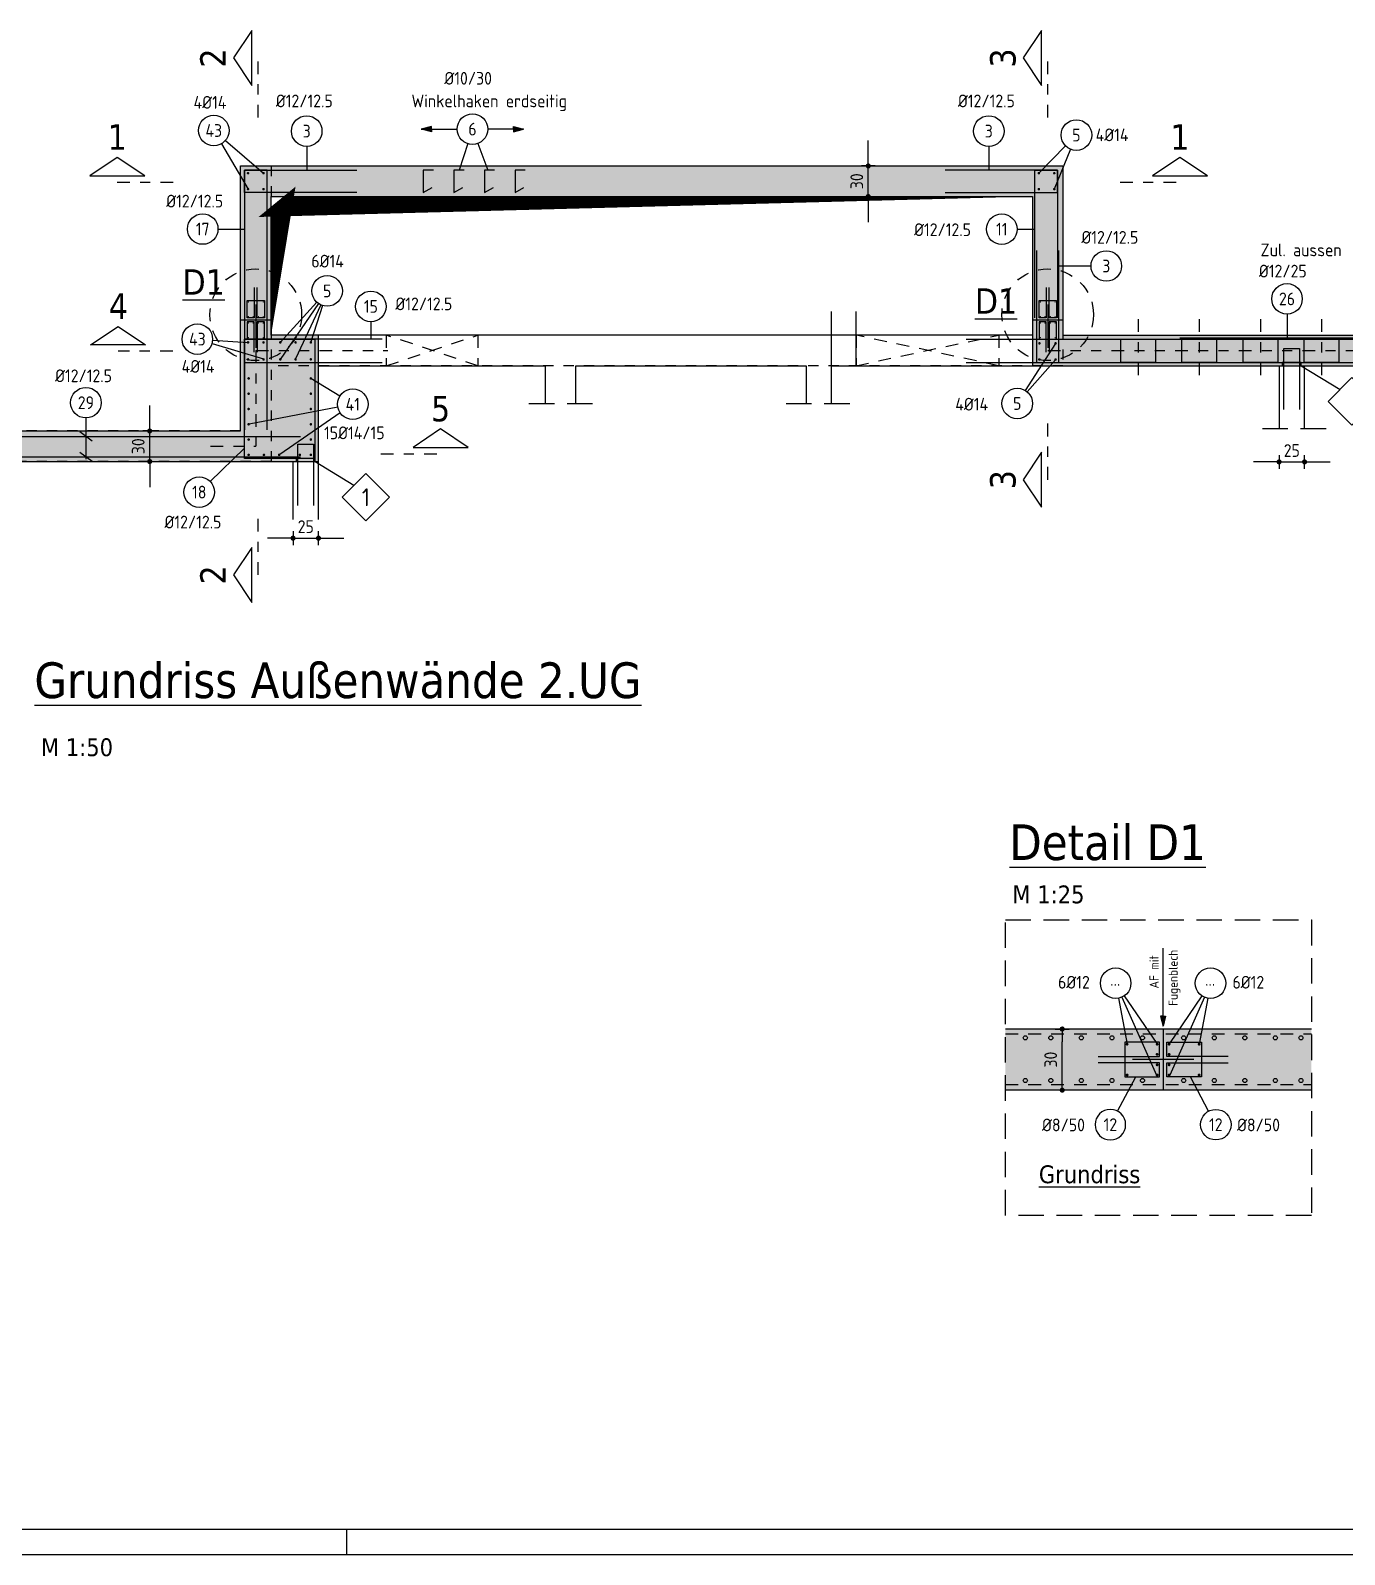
# Model space of a CAD drawing. Extents: x -0.5 to 94.3, y -7.1 to 49.1.
# Drawn here: x 16.9 to 29.79, y 0 to 14.95 of the extents above; entities that cross this region are included whole.
import ezdxf
from ezdxf.enums import TextEntityAlignment as Align

# ---------------------------------------------------------------- set-up
doc = ezdxf.new("R2010")
doc.units = 0
doc.header["$LTSCALE"] = 0.5
for name, pattern in [('AUSGEZOGEN', [1000.01, 1000, 0.01]), ('DASHDOT2', [0.5, 0.25, -0.125, 0, -0.125]), ('DASHED', [0.75, 0.5, -0.25]), ('DIVIDE2', [0.625, 0.25, -0.125, 0, -0.125, 0, -0.125]), ('DOT', [0.175, 0.05, -0.125]), ('HIDDEN', [0.375, 0.25, -0.125]), ('PUNKT', [0.175, 0.05, -0.125]), ('STRICHLINIE', [0.75, 0.5, -0.25]), ('STRICHPUNKT', [1, 0.5, -0.25, 0, -0.25]), ('STRICHPUNKT2', [0.55, 0.25, -0.125, 0.05, -0.125]), ('VERDECKT', [0.375, 0.25, -0.125])]:
    doc.linetypes.add(name, pattern=pattern)
for name, color, linetype in [('AFU', 7, 'Continuous'), ('BETON', 7, 'Continuous'), ('DETAIL', 7, 'Continuous'), ('DRUEBER', 7, 'Continuous'), ('grau_dunkel', 7, 'Continuous'), ('grau_hell', 7, 'Continuous'), ('grau_mittel', 7, 'Continuous'), ('HBT', 7, 'Continuous'), ('HILFE', 7, 'Continuous'), ('MASSE', 7, 'Continuous'), ('RAHMEN', 7, 'Continuous'), ('RND', 7, 'Continuous'), ('SCHNITTE', 6, 'STRICHPUNKT'), ('TEXT', 7, 'Continuous'), ('WD', 7, 'Continuous')]:
    doc.layers.add(name, color=color, linetype=linetype)
doc.layers.add('NOPLOT', color=7, linetype='Continuous', plot=False)
doc.styles.add('helv', font='tahoma.ttf')
doc.styles.add('txt', font='isocp.shx')
doc.linetypes.add('AFU_50K', pattern='A,0.15,["/",Standard,S=0.2,R=0,X=-0.01,Y=-0.1],0.07,["/",Standard,S=0.2,R=0,X=-0.01,Y=-0.1],0.15', length=0.37)
doc.linetypes.add('AFU_50M', pattern='A,0.45,["/",Standard,S=0.2,R=0,X=-0.01,Y=-0.1],0.07,["/",Standard,S=0.2,R=0,X=-0.01,Y=-0.1],0.45', length=0.97)
doc.dimstyles.new('DOT_I', dxfattribs={"dimscale": 0.5, "dimtxt": 0.25, "dimasz": 0.25, "dimexe": 0.1, "dimexo": 0.3, "dimgap": 0.1, "dimtad": 1, "dimdec": 3, "dimzin": 3, "dimtxsty": 'txt', "dimblk": 'DOT', "dimblk1": 'DOT', "dimblk2": 'DOT', "dimsah": 1, "dimcen": 0.1, "dimse1": 1, "dimse2": 1, "dimazin": 0, "dimtfac": 1, "dimtdec": 4, "dimtix": 1, "dimtmove": 2, "dimatfit": 3, "dimfxl": 0, "dimtvp": 1, "dimtolj": 1, "dimtzin": 0, "dimarcsym": 0})

# ---------------------------------------------------------------- blocks, each defined once
blk = doc.blocks.new('DOT')
at = {"layer": 'MASSE', "color": 7, "linetype": 'Continuous'}
for p, q in [((0, 0), (-1, 0)), ((0, 0.54), (0, -0.54))]:
    blk.add_line(p, q, dxfattribs=at)
at = {"layer": 'MASSE', "color": 7, "linetype": 'Continuous', "const_width": 0.2}
blk.add_lwpolyline([(-0.1, 0, 1), (0.1, 0, 1)], format="xyb", close=True, dxfattribs=at)
blk = doc.blocks.new('*D11')
at = {"layer": 'DEFPOINTS', "color": 0, "linetype": 'AUSGEZOGEN', "transparency": 16777216}
for p in [(29.146, 10.72), (29.396, 10.72), (29.396, 10.72)]:
    blk.add_point(p, dxfattribs=at)
at = {"layer": 'MASSE', "color": 0, "linetype": 'AUSGEZOGEN', "lineweight": -2, "transparency": 16777216}
for p, q in [((29.021, 10.72), (28.896, 10.72)), ((29.146, 10.72), (29.396, 10.72)), ((29.521, 10.72), (29.646, 10.72))]:
    blk.add_line(p, q, dxfattribs=at)
at = {"layer": 'MASSE', "color": 0, "linetype": 'AUSGEZOGEN', "lineweight": -2, "transparency": 16777216, "xscale": 0.125, "yscale": 0.125, "zscale": 0.125}
blk.add_blockref('DOT', (29.146, 10.72), dxfattribs=at)
at = {"layer": 'MASSE', "color": 0, "linetype": 'AUSGEZOGEN', "lineweight": -2, "transparency": 16777216, "xscale": 0.125, "yscale": 0.125, "zscale": 0.125, "rotation": 180}
blk.add_blockref('DOT', (29.396, 10.72), dxfattribs=at)
at = {"layer": 'MASSE', "color": 0, "linetype": 'AUSGEZOGEN', "transparency": 16777216, "insert": (29.271, 10.832), "char_height": 0.125, "attachment_point": 5, "style": 'txt'}
blk.add_mtext('\\A1;25', dxfattribs=at)
blk = doc.blocks.new('*D15')
at = {"layer": 'DEFPOINTS', "color": 0, "linetype": 'AUSGEZOGEN', "transparency": 16777216}
for p in [(25.115, 13.624), (25.115, 13.624), (25.115, 13.324)]:
    blk.add_point(p, dxfattribs=at)
at = {"layer": 'MASSE', "color": 0, "linetype": 'AUSGEZOGEN', "lineweight": -2, "transparency": 16777216}
for p, q in [((25.115, 13.749), (25.115, 13.874)), ((25.115, 13.324), (25.115, 13.624)), ((25.115, 13.199), (25.115, 13.074))]:
    blk.add_line(p, q, dxfattribs=at)
at = {"layer": 'MASSE', "color": 0, "linetype": 'AUSGEZOGEN', "lineweight": -2, "transparency": 16777216, "xscale": 0.125, "yscale": 0.125, "zscale": 0.125}
for p, rotation in [((25.115, 13.624), 270), ((25.115, 13.324), 90)]:
    blk.add_blockref('DOT', p, dxfattribs=dict(at, rotation=rotation))
at = {"layer": 'MASSE', "color": 0, "linetype": 'AUSGEZOGEN', "transparency": 16777216, "insert": (25.002, 13.474), "char_height": 0.125, "attachment_point": 5, "rotation": 90, "style": 'txt'}
blk.add_mtext('\\A1;30', dxfattribs=at)
blk = doc.blocks.new('*D10')
at = {"layer": 'DEFPOINTS', "color": 0, "linetype": 'AUSGEZOGEN', "transparency": 16777216}
for p in [(18.065, 11.024), (18.065, 11.024), (18.065, 10.724)]:
    blk.add_point(p, dxfattribs=at)
at = {"layer": 'MASSE', "color": 0, "linetype": 'AUSGEZOGEN', "lineweight": -2, "transparency": 16777216}
for p, q in [((18.065, 11.149), (18.065, 11.274)), ((18.065, 10.724), (18.065, 11.024)), ((18.065, 10.599), (18.065, 10.474))]:
    blk.add_line(p, q, dxfattribs=at)
at = {"layer": 'MASSE', "color": 0, "linetype": 'AUSGEZOGEN', "lineweight": -2, "transparency": 16777216, "xscale": 0.125, "yscale": 0.125, "zscale": 0.125}
for p, rotation in [((18.065, 11.024), 270), ((18.065, 10.724), 90)]:
    blk.add_blockref('DOT', p, dxfattribs=dict(at, rotation=rotation))
at = {"layer": 'MASSE', "color": 0, "linetype": 'AUSGEZOGEN', "transparency": 16777216, "insert": (17.952, 10.874), "char_height": 0.125, "attachment_point": 5, "rotation": 90, "style": 'txt'}
blk.add_mtext('\\A1;30', dxfattribs=at)
blk = doc.blocks.new('*D26')
at = {"layer": 'DEFPOINTS', "color": 0, "linetype": 'AUSGEZOGEN', "transparency": 16777216}
for p in [(19.471, 9.972), (19.721, 9.972), (19.721, 9.972)]:
    blk.add_point(p, dxfattribs=at)
at = {"layer": 'MASSE', "color": 0, "linetype": 'AUSGEZOGEN', "lineweight": -2, "transparency": 16777216}
for p, q in [((19.346, 9.972), (19.221, 9.972)), ((19.471, 9.972), (19.721, 9.972)), ((19.846, 9.972), (19.971, 9.972))]:
    blk.add_line(p, q, dxfattribs=at)
at = {"layer": 'MASSE', "color": 0, "linetype": 'AUSGEZOGEN', "lineweight": -2, "transparency": 16777216, "xscale": 0.125, "yscale": 0.125, "zscale": 0.125}
blk.add_blockref('DOT', (19.471, 9.972), dxfattribs=at)
at = {"layer": 'MASSE', "color": 0, "linetype": 'AUSGEZOGEN', "lineweight": -2, "transparency": 16777216, "xscale": 0.125, "yscale": 0.125, "zscale": 0.125, "rotation": 180}
blk.add_blockref('DOT', (19.721, 9.972), dxfattribs=at)
at = {"layer": 'MASSE', "color": 0, "linetype": 'AUSGEZOGEN', "transparency": 16777216, "insert": (19.596, 10.085), "char_height": 0.125, "attachment_point": 5, "style": 'txt'}
blk.add_mtext('\\A1;25', dxfattribs=at)
blk = doc.blocks.new('SCHN-1')
at = {"layer": 'SCHNITTE', "color": 5, "linetype": 'Continuous'}
blk.add_lwpolyline([(0.54, 0.125), (0, 0.485), (-0.54, 0.125)], close=True, dxfattribs=at)
at = {"layer": 'SCHNITTE', "color": 6, "linetype": 'Continuous', "style": 'helv'}
blk.add_attdef('SCHN-1', text='', height=0.5, dxfattribs=at).set_placement((0, 0.635), align=Align.CENTER)
blk = doc.blocks.new('RND_HIN')
at = {"layer": 'RND', "color": 7, "linetype": 'Continuous'}
blk.add_circle((0, 0), 0.3, dxfattribs=at)
at = {"layer": 'RND', "color": 7, "linetype": 'Continuous', "style": 'txt'}
blk.add_attdef('POSI', text='', height=0.25, dxfattribs=at).set_placement((0, 0), align=Align.MIDDLE)
blk = doc.blocks.new('Pfeillinie')
at = {"layer": 'TEXT', "linetype": 'Continuous'}
blk.add_hatch(color=7, dxfattribs=at).paths.add_polyline_path([(0, 0), (-0.8, 0.2), (-0.8, 0), (-0.8, -0.2)])
at = {"layer": 'TEXT', "color": 7, "linetype": 'Continuous'}
for p, q in [((-0.8, 0), (-0.8, 0.2)), ((-0.8, 0.2), (0, 0)), ((-0.8, 0), (-0.8, -0.2)), ((-0.8, -0.2), (0, 0))]:
    blk.add_line(p, q, dxfattribs=at)
blk = doc.blocks.new('*D55')
at = {"layer": 'DEFPOINTS', "color": 0, "linetype": 'AUSGEZOGEN', "transparency": 16777216}
for p in [(27.018, 5.156), (27.018, 5.156), (27.018, 4.556)]:
    blk.add_point(p, dxfattribs=at)
at = {"layer": 'MASSE', "color": 0, "linetype": 'AUSGEZOGEN', "lineweight": -2, "transparency": 16777216}
blk.add_line((27.018, 4.681), (27.018, 5.031), dxfattribs=at)
at = {"layer": 'MASSE', "color": 0, "linetype": 'AUSGEZOGEN', "lineweight": -2, "transparency": 16777216, "xscale": 0.125, "yscale": 0.125, "zscale": 0.125}
for p, rotation in [((27.018, 5.156), 90), ((27.018, 4.556), 270)]:
    blk.add_blockref('DOT', p, dxfattribs=dict(at, rotation=rotation))
at = {"layer": 'MASSE', "color": 0, "linetype": 'AUSGEZOGEN', "transparency": 16777216, "insert": (26.905, 4.856), "char_height": 0.125, "attachment_point": 5, "rotation": 90, "style": 'txt'}
blk.add_mtext('\\A1;30', dxfattribs=at)
blk = doc.blocks.new('lei_gre')
at = {"layer": 'RND', "color": 7, "linetype": 'Continuous'}
for p, q in [((-0.09, -0.12), (0.09, 0.12)), ((0, 0.15), (0, -0.15))]:
    blk.add_line(p, q, dxfattribs=at)
blk = doc.blocks.new('DINA0')
at = {"layer": 'RAHMEN', "color": 5}
blk.add_line((2, 0.5), (118.4, 0.5), dxfattribs=at)
at = {"layer": 'RAHMEN', "color": 7}
blk.add_line((21, 0), (21, 0.5), dxfattribs=at)
at = {"layer": 'RAHMEN'}
blk.add_line((0, 0), (118.9, 0), dxfattribs=at)

msp = doc.modelspace()

# ---------------------------------------------------------------- linework, layer by layer
at = {"layer": 'AFU', "color": 1, "linetype": 'AUSGEZOGEN'}
for p, q in [((19.1058, 12.2641), (19.1058, 11.9641)), ((19.1058, 12.2641), (19.1058, 11.9641)), ((26.8758, 12.2641), (26.8758, 11.9641)), ((26.8758, 12.2641), (26.8758, 11.9641))]:
    msp.add_line(p, q, dxfattribs=at)
at = {"layer": 'AFU', "color": 8, "linetype": 'AFU_50M'}
for p, q in [((18.9558, 12.1141), (19.2558, 12.1141)), ((26.7258, 12.1141), (27.0258, 12.1141)), ((26.7258, 12.1141), (27.0258, 12.1141)), ((28.0081, 5.1557), (28.0081, 4.5557))]:
    msp.add_line(p, q, dxfattribs=at)
at = {"layer": 'AFU', "color": 8, "linetype": 'AFU_50K'}
for p, q in [((19.7208, 11.6641), (19.7208, 11.9641)), ((26.7258, 11.9641), (26.7258, 11.6641)), ((29.1458, 11.6641), (29.3958, 11.6641)), ((19.4708, 10.7241), (19.7208, 10.7241))]:
    msp.add_line(p, q, dxfattribs=at)
at = {"layer": 'AFU', "color": 6, "linetype": 'AUSGEZOGEN'}
msp.add_line((28.3081, 4.8557), (27.7081, 4.8557), dxfattribs=at)
at = {"layer": 'BETON', "color": 6, "linetype": 'AUSGEZOGEN', "lineweight": -2}
for p, q in [((19.2558, 11.9641), (19.2558, 13.3241)), ((19.2558, 13.3241), (26.7258, 13.3241)), ((26.7258, 13.3241), (26.7258, 11.9641)), ((26.7258, 11.9641), (19.2558, 11.9641)), ((19.7208, 10.1538), (19.7208, 11.6641)), ((19.7208, 11.6641), (21.9458, 11.6641)), ((21.9458, 11.6641), (21.9458, 11.2926)), ((24.7558, 11.2926), (24.7558, 11.6641)), ((24.7558, 11.6641), (29.1458, 11.6641)), ((29.1458, 11.6641), (29.1458, 11.0465)), ((29.4629, 5.1557), (26.4605, 5.1557)), ((29.4629, 4.5557), (26.4605, 4.5557))]:
    msp.add_line(p, q, dxfattribs=at)
for points in [[(18.9558, 11.0241), (18.9558, 11.0241), (18.9558, 13.6241), (27.0258, 13.6241), (27.0258, 11.9641), (33.5658, 11.9641), (33.5658, 13.2151)], [(22.2458, 11.2926), (22.2458, 11.6641), (24.5058, 11.6641), (24.5058, 11.2926)], [(29.3958, 11.0465), (29.3958, 11.6641), (34.8224, 11.6641)], [(15.7458, 11.0241), (18.9558, 11.0241)], [(16.0458, 10.7241), (19.4708, 10.7241), (19.4708, 10.1538)]]:
    msp.add_lwpolyline(points, dxfattribs=at)
at = {"layer": 'DETAIL', "color": 102, "linetype": 'STRICHLINIE'}
msp.add_lwpolyline([(26.4605, 3.3273), (26.4605, 6.2262), (29.4629, 6.2262), (29.4629, 3.3273)], close=True, dxfattribs=at)
at = {"layer": 'DETAIL', "color": 102, "linetype": 'VERDECKT'}
for centre in [(19.1058, 12.1644), (26.8758, 12.1644)]:
    msp.add_circle(centre, 0.45, dxfattribs=at)
at = {"layer": 'DRUEBER', "color": 7, "linetype": 'DOT'}
for p, q in [((18.9558, 11.0241), (18.9558, 13.6241)), ((18.9558, 13.6241), (19.2558, 13.6241)), ((19.2558, 13.6241), (19.2558, 10.7241)), ((18.9558, 11.0241), (15.7458, 11.0241)), ((19.2558, 10.7241), (16.0458, 10.7241))]:
    msp.add_line(p, q, dxfattribs=at)
at = {"layer": 'DRUEBER', "color": 102, "linetype": 'PUNKT'}
for p, q in [((19.2558, 13.6241), (27.0258, 13.6241)), ((27.0258, 13.6241), (27.0258, 11.6641)), ((19.2558, 13.3241), (26.7258, 13.3241)), ((26.7258, 13.3241), (26.7258, 11.9641)), ((26.7258, 11.9641), (19.2558, 11.9641)), ((27.0258, 11.6641), (19.2558, 11.6641))]:
    msp.add_line(p, q, dxfattribs=at)
at = {"layer": 'grau_dunkel', "color": 21}
msp.add_lwpolyline([(19.2558, 11.9641, 0, 0.2218, 0), (19.3663, 13.315, 0, 0, 0), (19.2571, 13.2254, 0.1974, 0, 0), (26.7258, 13.3241, 0, 0, 0)], format="xyseb", dxfattribs=at)
at = {"layer": 'grau_hell', "color": 9}
for points in [[(19.2558, 11.9641), (18.9558, 11.9641), (19.2558, 12.1141), (18.9558, 12.1141)], [(27.0258, 12.1141), (26.7258, 12.1138), (27.0258, 11.9641), (26.7258, 11.9641)], [(19.7208, 10.7241), (18.9558, 11.0241), (19.7208, 11.9641), (18.9558, 11.9641)], [(26.7258, 11.9641), (26.7258, 11.6641), (33.8658, 11.9641), (33.8658, 11.6641)], [(16.1958, 10.7241), (16.1958, 11.0241), (19.7208, 10.7241), (18.9558, 11.0241)], [(28.0081, 5.1557), (28.0081, 4.5557), (29.4629, 5.1557), (29.4629, 4.5557)]]:
    msp.add_solid(points, dxfattribs=at)
at = {"layer": 'grau_mittel', "color": 61}
for points in [[(19.2558, 12.1141), (18.9558, 12.1141), (19.2558, 13.3241), (18.9558, 13.6241)], [(19.2558, 13.3241), (18.9558, 13.6241), (26.7244, 13.3241), (27.0258, 13.6241)], [(26.7244, 13.3241), (27.0258, 13.6241), (26.7258, 12.1141), (27.0258, 12.1141)]]:
    msp.add_solid(points, dxfattribs=at)
at = {"layer": 'grau_mittel', "color": 61, "linetype": 'AUSGEZOGEN'}
msp.add_solid([(26.4605, 5.1557), (26.4605, 4.5557), (28.0081, 5.1557), (28.0081, 4.5557)], dxfattribs=at)
at = {"layer": 'HBT', "color": 102, "linetype": 'AUSGEZOGEN'}
for p, q in [((29.3638, 11.6641), (29.7441, 11.4307)), ((19.6888, 10.7241), (20.0691, 10.4907))]:
    msp.add_line(p, q, dxfattribs=at)
at = {"layer": 'HBT', "color": 1, "linetype": 'AUSGEZOGEN'}
for points in [[(29.1938, 11.2341), (29.1938, 11.6641), (29.1938, 11.8341), (29.3478, 11.8341), (29.3478, 11.6641), (29.3478, 11.2341)], [(19.5188, 10.2941), (19.5188, 10.7241), (19.5188, 10.8941), (19.6728, 10.8941), (19.6728, 10.7241), (19.6728, 10.2941)]]:
    msp.add_lwpolyline(points, dxfattribs=at)
at = {"layer": 'HBT', "color": 102, "linetype": 'AUSGEZOGEN'}
for points in [[(29.1778, 11.6641), (29.3638, 11.6641), (29.3638, 11.6941), (29.1778, 11.6941)], [(19.5028, 10.7241), (19.6888, 10.7241), (19.6888, 10.7541), (19.5028, 10.7541)]]:
    msp.add_lwpolyline(points, close=True, dxfattribs=at)
at = {"layer": 'HBT', "color": 1, "linetype": 'Continuous'}
for points in [[(29.6274, 11.314), (29.8608, 11.5474), (30.0941, 11.314), (29.8608, 11.0807)], [(19.9524, 10.374), (20.1858, 10.6074), (20.4191, 10.374), (20.1858, 10.1407)]]:
    msp.add_lwpolyline(points, close=True, dxfattribs=at)
at = {"layer": 'HILFE', "color": 102, "linetype": 'DASHED'}
for p, q in [((21.786, 11.2926), (22.4269, 11.2926)), ((24.3086, 11.2926), (24.9642, 11.2926)), ((28.9827, 11.0465), (29.6387, 11.0465))]:
    msp.add_line(p, q, dxfattribs=at)
at = {"layer": 'NOPLOT', "color": 191, "linetype": 'AUSGEZOGEN'}
for p, q in [((24.7558, 11.6641), (24.7558, 12.1963)), ((24.9958, 11.6641), (24.9958, 12.1963))]:
    msp.add_line(p, q, dxfattribs=at)
at = {"layer": 'NOPLOT', "color": 191, "linetype": 'DIVIDE2'}
for p, q in [((19.1058, 11.9641), (19.1058, 11.8141)), ((26.8758, 11.9641), (26.8758, 11.8141)), ((19.1058, 11.8141), (20.4001, 11.8141)), ((26.8758, 11.8139), (33.7158, 11.8139))]:
    msp.add_line(p, q, dxfattribs=at)
at = {"layer": 'NOPLOT', "color": 4, "linetype": 'DIVIDE2'}
for p in [(19.1058, 11.8141), (18.6621, 10.8741)]:
    msp.add_line(p, (19.1058, 10.8741), dxfattribs=at)
at = {"layer": 'RND', "color": 102, "linetype": 'AUSGEZOGEN'}
for p, q in [((18.7694, 13.8423), (19.0297, 13.3964)), ((18.8076, 13.8741), (19.1815, 13.5528)), ((19.6053, 13.8162), (19.6053, 13.5841)), ((21.1852, 13.8428), (21.1008, 13.5841)), ((21.2849, 13.8452), (21.3841, 13.5841)), ((26.2979, 13.8162), (26.2979, 13.5841)), ((27.052, 13.8204), (26.7929, 13.5573)), ((27.1005, 13.7884), (26.9404, 13.3964)), ((18.7348, 13.0052), (18.9958, 13.0052)), ((26.5751, 13.0036), (26.7508, 13.0036)), ((27.3006, 12.6424), (26.9858, 12.6424)), ((19.7048, 12.2868), (19.346, 11.8928)), ((19.7211, 12.2739), (19.346, 11.7258)), ((19.7425, 12.2617), (19.496, 11.732)), ((19.76, 12.2549), (19.646, 11.8991)), ((29.2238, 12.1696), (29.2238, 11.9391)), ((20.235, 12.0959), (20.235, 11.9241)), ((18.6762, 11.8825), (19.1813, 11.732)), ((18.6821, 11.9155), (19.0297, 11.8928)), ((26.6582, 11.4194), (26.9563, 11.8828)), ((26.6757, 11.4062), (26.9525, 11.7233)), ((19.9298, 11.3647), (19.646, 11.5394)), ((19.9103, 11.2576), (19.0419, 11.0894)), ((17.4392, 11.1513), (17.4392, 10.7477)), ((19.934, 11.2011), (19.3408, 10.793)), ((18.6584, 10.5285), (18.9958, 10.8564)), ((27.5703, 5.4578), (27.6547, 5.0071)), ((27.6034, 5.4681), (27.9429, 4.7016)), ((27.627, 5.4812), (27.9453, 5.0129)), ((28.3892, 5.4812), (28.0708, 5.0129)), ((28.4127, 5.4681), (28.0733, 4.7016)), ((28.4459, 5.4578), (28.3615, 5.0071)), ((27.5613, 4.3499), (27.7403, 4.6857)), ((28.4549, 4.3499), (28.2759, 4.6857))]:
    msp.add_line(p, q, dxfattribs=at)
at = {"layer": 'RND', "color": 171, "linetype": 'DASHDOT2'}
for p, q in [((27.7629, 12.1203), (27.7629, 11.5363)), ((28.3629, 12.1203), (28.3629, 11.5363)), ((28.9629, 12.1203), (28.9629, 11.5363)), ((29.5629, 12.1203), (29.5629, 11.5363))]:
    msp.add_line(p, q, dxfattribs=at)
at = {"layer": 'RND', "color": 102, "linetype": 'AUSGEZOGEN'}
for points in [[(20.7294, 13.9854), (21.0817, 13.9854)], [(21.7339, 13.9854), (21.3817, 13.9854)], [(28.0081, 5.1832), (28.0081, 5.9481)]]:
    msp.add_lwpolyline(points, dxfattribs=at)
at = {"layer": 'RND', "color": 1, "linetype": 'AUSGEZOGEN'}
for points in [[(20.0958, 13.3641), (18.9958, 13.3641), (18.9958, 13.5841), (20.0958, 13.5841)], [(19.2158, 11.0341), (19.2158, 13.5841), (18.9958, 13.5841), (18.9958, 11.0341)], [(20.8491, 13.5841), (20.7491, 13.5841), (20.7491, 13.3641), (20.8371, 13.4115)], [(21.1491, 13.5841), (21.0491, 13.5841), (21.0491, 13.3641), (21.1371, 13.4115)], [(21.4491, 13.5841), (21.3491, 13.5841), (21.3491, 13.3641), (21.4371, 13.4115)], [(21.7491, 13.5841), (21.6491, 13.5841), (21.6491, 13.3641), (21.7371, 13.4115)], [(25.8708, 13.3641), (26.9708, 13.3641), (26.9708, 13.5841), (25.8708, 13.5841)], [(26.7508, 12.1341), (26.7508, 13.5841), (26.9708, 13.5841), (26.9708, 12.1341)], [(26.7658, 12.7941), (26.7658, 11.6941), (26.9858, 11.6941), (26.9858, 12.7941)], [(20.347, 11.9241), (18.9958, 11.9241), (18.9958, 11.6941), (20.3458, 11.6941)], [(26.0758, 11.9241), (34.5258, 11.9241)], [(28.1708, 11.9391), (30.3708, 11.9391)], [(26.0758, 11.6941), (34.5258, 11.6941)], [(16.1958, 10.9691), (19.5458, 10.9691)], [(16.1958, 10.7691), (19.5458, 10.7691)], [(27.3713, 4.8857), (27.9713, 4.8857), (27.9713, 5.0257), (27.6313, 5.0257), (27.6313, 4.6857), (27.9713, 4.6857), (27.9713, 4.8257), (27.3713, 4.8257)], [(28.6449, 4.8857), (28.0449, 4.8857), (28.0449, 5.0257), (28.3849, 5.0257), (28.3849, 4.6857), (28.0449, 4.6857), (28.0449, 4.8257), (28.6449, 4.8257)]]:
    msp.add_lwpolyline(points, dxfattribs=at)
at = {"layer": 'RND', "color": 7, "linetype": 'AUSGEZOGEN'}
for points, const_width in [([(19.0359, 13.5528, -1), (19.0234, 13.5528, -1)], 0.0125), ([(19.1878, 13.5528, -1), (19.1753, 13.5528, -1)], 0.0125), ([(26.7823, 13.5528, 1), (26.7948, 13.5528, 1)], 0.0125), ([(26.9341, 13.5528, 1), (26.9466, 13.5528, 1)], 0.0125), ([(19.0359, 13.3964, -1), (19.0234, 13.3964, -1)], 0.0125), ([(19.1878, 13.3964, -1), (19.1753, 13.3964, -1)], 0.0125), ([(26.7823, 13.3964, 1), (26.7948, 13.3964, 1)], 0.0125), ([(26.9341, 13.3964, 1), (26.9466, 13.3964, 1)], 0.0125), ([(19.0301, 12.2893, 1), (19.0361, 12.2893, 1)], 0.006), ([(19.1815, 12.2893, -1), (19.1755, 12.2893, -1)], 0.006), ([(26.8001, 12.2893, 1), (26.8061, 12.2893, 1)], 0.006), ([(26.9515, 12.2893, -1), (26.9455, 12.2893, -1)], 0.006), ([(19.0301, 12.1452, 1), (19.0361, 12.1452, 1)], 0.006), ([(19.0769, 12.1452, 1), (19.0829, 12.1452, 1)], 0.006), ([(19.1347, 12.1452, -1), (19.1287, 12.1452, -1)], 0.006), ([(19.1815, 12.1452, -1), (19.1755, 12.1452, -1)], 0.006), ([(26.8001, 12.1452, 1), (26.8061, 12.1452, 1)], 0.006), ([(26.8469, 12.1452, 1), (26.8529, 12.1452, 1)], 0.006), ([(26.9047, 12.1452, -1), (26.8987, 12.1452, -1)], 0.006), ([(26.9515, 12.1452, -1), (26.9455, 12.1452, -1)], 0.006), ([(19.0301, 12.083, -1), (19.0361, 12.083, -1)], 0.006), ([(19.0769, 12.083, -1), (19.0829, 12.083, -1)], 0.006), ([(19.1347, 12.083, 1), (19.1287, 12.083, 1)], 0.006), ([(19.1815, 12.083, 1), (19.1755, 12.083, 1)], 0.006), ([(26.8001, 12.083, -1), (26.8061, 12.083, -1)], 0.006), ([(26.8469, 12.083, -1), (26.8529, 12.083, -1)], 0.006), ([(26.9047, 12.083, 1), (26.8987, 12.083, 1)], 0.006), ([(26.9515, 12.083, 1), (26.9455, 12.083, 1)], 0.006), ([(19.0359, 11.8928, -1), (19.0234, 11.8928, -1)], 0.0125), ([(19.0301, 11.9389, -1), (19.0361, 11.9389, -1)], 0.006), ([(19.1878, 11.8928, -1), (19.1753, 11.8928, -1)], 0.0125), ([(19.1815, 11.9389, 1), (19.1755, 11.9389, 1)], 0.006), ([(19.3522, 11.8928, -1), (19.3397, 11.8928, -1)], 0.0125), ([(19.5022, 11.8928, -1), (19.4897, 11.8928, -1)], 0.0125), ([(19.6522, 11.8928, -1), (19.6397, 11.8928, -1)], 0.0125), ([(26.7884, 11.8834, 1), (26.8009, 11.8834, 1)], 0.0125), ([(26.8001, 11.9389, -1), (26.8061, 11.9389, -1)], 0.006), ([(26.9467, 11.8834, 1), (26.9592, 11.8834, 1)], 0.0125), ([(26.9515, 11.9389, 1), (26.9455, 11.9389, 1)], 0.006), ([(19.0359, 11.7258, -1), (19.0234, 11.7258, -1)], 0.0125), ([(19.1878, 11.7258, -1), (19.1753, 11.7258, -1)], 0.0125), ([(19.3522, 11.7258, -1), (19.3397, 11.7258, -1)], 0.0125), ([(19.5022, 11.7258, -1), (19.4897, 11.7258, -1)], 0.0125), ([(19.6522, 11.7265, -1), (19.6397, 11.7265, -1)], 0.0125), ([(26.7884, 11.7247, 1), (26.8009, 11.7247, 1)], 0.0125), ([(26.9467, 11.7247, 1), (26.9592, 11.7247, 1)], 0.0125), ([(19.0294, 11.5394, 1), (19.0419, 11.5394, 1)], 0.0125), ([(19.6522, 11.5394, -1), (19.6397, 11.5394, -1)], 0.0125), ([(19.0294, 11.3894, 1), (19.0419, 11.3894, 1)], 0.0125), ([(19.6522, 11.3894, -1), (19.6397, 11.3894, -1)], 0.0125), ([(19.0294, 11.2394, 1), (19.0419, 11.2394, 1)], 0.0125), ([(19.6522, 11.2394, -1), (19.6397, 11.2394, -1)], 0.0125), ([(19.0294, 11.0894, 1), (19.0419, 11.0894, 1)], 0.0125), ([(19.6522, 11.0894, -1), (19.6397, 11.0894, -1)], 0.0125), ([(19.0294, 10.9394, 1), (19.0419, 10.9394, 1)], 0.0125), ([(19.6522, 10.9394, -1), (19.6397, 10.9394, -1)], 0.0125), ([(19.0294, 10.7894, 1), (19.0419, 10.7894, 1)], 0.0125), ([(19.1794, 10.7894, 1), (19.1919, 10.7894, 1)], 0.0125), ([(19.3294, 10.7894, 1), (19.3419, 10.7894, 1)], 0.0125), ([(19.5313, 10.7894, 1), (19.5438, 10.7894, 1)], 0.0125), ([(19.6522, 10.7894, -1), (19.6397, 10.7894, -1)], 0.0125), ([(27.6617, 5.0071, -1), (27.6477, 5.0071, -1)], 0.014), ([(27.9563, 5.0071, -1), (27.9423, 5.0071, -1)], 0.014), ([(28.0599, 5.0071, 1), (28.0739, 5.0071, 1)], 0.014), ([(28.3545, 5.0071, 1), (28.3685, 5.0071, 1)], 0.014), ([(27.9563, 4.9069, -1), (27.9423, 4.9069, -1)], 0.014), ([(27.9563, 4.8046, 1), (27.9423, 4.8046, 1)], 0.014), ([(28.0599, 4.9069, 1), (28.0739, 4.9069, 1)], 0.014), ([(28.0599, 4.8046, -1), (28.0739, 4.8046, -1)], 0.014), ([(27.6617, 4.7044, 1), (27.6477, 4.7044, 1)], 0.014), ([(27.9563, 4.7044, 1), (27.9423, 4.7044, 1)], 0.014), ([(28.0599, 4.7044, -1), (28.0739, 4.7044, -1)], 0.014), ([(28.3545, 4.7044, -1), (28.3685, 4.7044, -1)], 0.014)]:
    msp.add_lwpolyline(points, format="xyb", close=True, dxfattribs=dict(at, const_width=const_width))
for points in [[(19.0908, 12.4325), (19.0908, 12.1325), (19.0208, 12.1325), (19.0208, 12.3025), (19.1908, 12.3025), (19.1908, 12.1325), (19.1208, 12.1325), (19.1208, 12.4325)], [(26.8608, 12.4325), (26.8608, 12.1325), (26.7908, 12.1325), (26.7908, 12.3025), (26.9608, 12.3025), (26.9608, 12.1325), (26.8908, 12.1325), (26.8908, 12.4325)], [(19.0908, 11.7957), (19.0908, 12.0957), (19.0208, 12.0957), (19.0208, 11.9257), (19.1908, 11.9257), (19.1908, 12.0957), (19.1208, 12.0957), (19.1208, 11.7957)], [(26.8608, 11.7957), (26.8608, 12.0957), (26.7908, 12.0957), (26.7908, 11.9257), (26.9608, 11.9257), (26.9608, 12.0957), (26.8908, 12.0957), (26.8908, 11.7957)]]:
    msp.add_lwpolyline(points, dxfattribs=at)
at = {"layer": 'RND', "color": 1, "linetype": 'AUSGEZOGEN'}
msp.add_lwpolyline([(18.9958, 11.9241), (19.6858, 11.9241), (19.6858, 10.7541), (18.9958, 10.7541)], close=True, dxfattribs=at)
at = {"layer": 'RND', "color": 102, "linetype": 'AUSGEZOGEN'}
for points in [[(27.5929, 11.9241), (27.9329, 11.9241), (27.9329, 11.6941), (27.5929, 11.6941)], [(28.1929, 11.9241), (28.5329, 11.9241), (28.5329, 11.6941), (28.1929, 11.6941)], [(28.7929, 11.9241), (29.1329, 11.9241), (29.1329, 11.6941), (28.7929, 11.6941)], [(29.3929, 11.9241), (29.7329, 11.9241), (29.7329, 11.6941), (29.3929, 11.6941)]]:
    msp.add_lwpolyline(points, close=True, dxfattribs=at)
at = {"layer": 'RND', "color": 7, "linetype": 'HIDDEN'}
for points in [[(26.4605, 5.1074), (29.4629, 5.1074)], [(26.4605, 4.6124), (29.4629, 4.6124)]]:
    msp.add_lwpolyline(points, dxfattribs=at)
at = {"layer": 'RND', "color": 7, "linetype": 'AUSGEZOGEN'}
for centre, radius in [((27.5427, 5.6052), 0.15), ((28.4735, 5.6052), 0.15), ((26.6561, 5.0696), 0.02), ((26.9061, 5.0696), 0.02), ((27.2061, 5.0696), 0.02), ((27.5061, 5.0696), 0.02), ((27.8061, 5.0696), 0.02), ((28.2101, 5.0696), 0.02), ((28.5101, 5.0696), 0.02), ((28.8101, 5.0696), 0.02), ((29.1101, 5.0696), 0.02), ((29.3601, 5.0696), 0.02), ((26.6561, 4.6511), 0.02), ((26.9061, 4.6511), 0.02), ((27.2061, 4.6511), 0.02), ((27.5061, 4.6511), 0.02), ((27.8061, 4.6511), 0.02), ((28.2101, 4.6511), 0.02), ((28.5101, 4.6511), 0.02), ((28.8101, 4.6511), 0.02), ((29.1101, 4.6511), 0.02), ((29.3601, 4.6511), 0.02)]:
    msp.add_circle(centre, radius, dxfattribs=at)
at = {"layer": 'SCHNITTE', "color": 5, "linetype": 'STRICHPUNKT2'}
for p, q in [((19.1281, 14.1), (19.1281, 14.6833)), ((26.878, 14.1), (26.878, 14.6833)), ((17.7459, 13.4656), (18.2992, 13.4656)), ((27.5868, 13.4656), (28.1737, 13.4656)), ((18.2912, 11.8056), (17.7545, 11.8056)), ((26.878, 10.5459), (26.878, 11.1418)), ((20.3319, 10.8007), (20.9188, 10.8007)), ((19.1281, 9.6116), (19.1281, 10.2075))]:
    msp.add_line(p, q, dxfattribs=at)
at = {"layer": 'WD', "color": 7, "linetype": 'HIDDEN'}
for points in [[(20.3858, 11.9641), (20.3858, 11.6641), (21.2858, 11.9641), (21.2858, 11.6641), (20.3858, 11.9641)], [(24.9958, 11.9641), (24.9958, 11.6641), (26.3958, 11.9641), (26.3958, 11.6641), (24.9958, 11.9641)]]:
    msp.add_lwpolyline(points, dxfattribs=at)

# ---------------------------------------------------------------- block references
at = {"layer": 'RAHMEN', "color": 5, "linetype": 'AUSGEZOGEN', "xscale": 0.5, "yscale": 0.5, "zscale": 0.5}
msp.add_blockref('DINA0', (9.5, 0), dxfattribs=at)
at = {"layer": 'RND', "color": 7, "linetype": 'AUSGEZOGEN', "xscale": 0.5, "yscale": 0.5, "zscale": 0.5}
for p, values in [((18.6938, 13.9719), {'POSI': '43'}), ((19.6053, 13.9662), {'POSI': '3'}), ((21.2317, 13.9854), {'POSI': '6'}), ((26.2979, 13.9662), {'POSI': '3'}), ((27.1572, 13.9273), {'POSI': '5'}), ((18.5848, 13.0052), {'POSI': '17'}), ((26.4251, 13.0036), {'POSI': '11'}), ((27.4506, 12.6424), {'POSI': '3'}), ((19.8058, 12.3977), {'POSI': '5'}), ((29.2238, 12.3196), {'POSI': '26'}), ((20.235, 12.2459), {'POSI': '15'}), ((18.5324, 11.9253), {'POSI': '43'}), ((17.4392, 11.3013), {'POSI': '29'}), ((20.0575, 11.2861), {'POSI': '41'}), ((26.5771, 11.2932), {'POSI': '5'}), ((18.5508, 10.4239), {'POSI': '18'}), ((28.5255, 4.2176), {'POSI': '12'})]:
    msp.add_blockref('RND_HIN', p, dxfattribs=at).add_auto_attribs(values)
at = {"layer": 'RND', "color": 102, "linetype": 'AUSGEZOGEN', "yscale": 0.125, "zscale": 0.125}
for p, xscale, rotation in [((20.7294, 13.9854), 0.125, 180), ((21.7339, 13.9854), -0.125, 180), ((28.0081, 5.1832), 0.125, 270)]:
    msp.add_blockref('Pfeillinie', p, dxfattribs=dict(at, xscale=xscale, rotation=rotation))
at = {"layer": 'RND', "color": 7, "linetype": 'AUSGEZOGEN', "xscale": 0.5, "yscale": 0.5, "zscale": 0.5, "rotation": 90}
for p in [(17.4392, 10.9691), (17.4392, 10.7691)]:
    msp.add_blockref('lei_gre', p, dxfattribs=at)
at = {"layer": 'RND', "color": 7, "linetype": 'AUSGEZOGEN'}
ref = msp.add_blockref('RND_HIN', (27.4907, 4.2176), dxfattribs=dict(at, xscale=-0.5, yscale=0.5, zscale=0.5))
ref.add_attrib('POSI', '12', dxfattribs={"color": 7, "linetype": 'Continuous', "height": 0.125, "style": 'txt'}).set_placement((27.4907, 4.2176), align=Align.MIDDLE)
at = {"layer": 'SCHNITTE', "color": 5, "linetype": 'STRICHPUNKT2', "xscale": 0.5, "yscale": 0.5, "zscale": 0.5, "rotation": 90}
for p, values in [((19.1281, 14.6833), {'SCHN-1': '2'}), ((26.878, 14.6833), {'SCHN-1': '3'}), ((26.878, 10.5459), {'SCHN-1': '3'}), ((19.1281, 9.6116), {'SCHN-1': '2'})]:
    msp.add_blockref('SCHN-1', p, dxfattribs=at).add_auto_attribs(values)
at = {"layer": 'SCHNITTE', "color": 5, "linetype": 'STRICHPUNKT2', "xscale": 0.5, "yscale": 0.5, "zscale": 0.5}
for p, values in [((17.7459, 13.4656), {'SCHN-1': '1'}), ((28.1737, 13.4656), {'SCHN-1': '1'}), ((20.9188, 10.8007), {'SCHN-1': '5'})]:
    msp.add_blockref('SCHN-1', p, dxfattribs=at).add_auto_attribs(values)
at = {"layer": 'SCHNITTE', "color": 5, "linetype": 'STRICHPUNKT2'}
ref = msp.add_blockref('SCHN-1', (17.7545, 11.8056), dxfattribs=dict(at, xscale=-0.5, yscale=0.5, zscale=0.5))
ref.add_attrib('SCHN-1', '4', dxfattribs={"color": 6, "linetype": 'Continuous', "height": 0.25, "style": 'helv'}).set_placement((17.7577, 12.1233), align=Align.CENTER)

# ---------------------------------------------------------------- texts
at = {"layer": 'HBT', "color": 1, "linetype": 'Continuous', "style": 'txt'}
msp.add_attdef('1', text='?', height=0.175, dxfattribs=at).set_placement((20.1858, 10.2861), align=Align.CENTER)
at = {"layer": 'RND', "color": 7, "linetype": 'AUSGEZOGEN', "style": 'txt'}
for p in [(27.4891, 5.5802), (28.4199, 5.5802)]:
    msp.add_text('...', height=0.125, dxfattribs=at).set_placement(p)
at = {"layer": 'TEXT', "color": 7, "linetype": 'AUSGEZOGEN', "style": 'txt'}
for s, p in [('%%C10/30', (20.956, 14.4217)), ('4%%C14', (18.4954, 14.1856)), ('%%C12/12.5', (19.3024, 14.1994)), ('Winkelhaken erdseitig', (20.6331, 14.1997)), ('%%C12/12.5', (25.995, 14.1994)), ('4%%C14', (27.3464, 13.8665)), ('%%C12/12.5', (18.2269, 13.2166)), ('%%C12/12.5', (25.5646, 12.936)), ('%%C12/12.5', (27.2065, 12.8612)), ('Zul. aussen', (28.9645, 12.738)), ('6%%C14', (19.6506, 12.6275)), ('%%C12/25', (28.9481, 12.53)), ('%%C12/12.5', (20.4754, 12.2082)), ('4%%C14', (18.3784, 11.5948)), ('%%C12/12.5', (17.1363, 11.5026)), ('4%%C14', (25.9693, 11.224)), ('15%%C14/15', (19.7754, 10.9428)), ('%%C12/12.5', (18.2099, 10.0675))]:
    msp.add_text(s, height=0.125, dxfattribs=at).set_placement(p)
at = {"layer": 'TEXT', "color": 6, "linetype": 'AUSGEZOGEN', "style": 'helv'}
for p in [(18.387, 12.3604), (26.1614, 12.1739)]:
    msp.add_text('%%UD1', height=0.25, dxfattribs=at).set_placement(p)
at = {"layer": 'TEXT', "color": 5, "linetype": 'AUSGEZOGEN', "style": 'helv'}
for s, p in [('%%UGrundriss Außenwände 2.UG', (16.9335, 8.4033)), ('%%UDetail D1', (26.4993, 6.814))]:
    msp.add_text(s, height=0.35, dxfattribs=at).set_placement(p)
at = {"layer": 'TEXT', "color": 1, "linetype": 'AUSGEZOGEN', "style": 'helv'}
for s, p in [('M 1:50', (16.9978, 7.8332)), ('M 1:25', (26.5292, 6.3895)), ('%%UGrundriss', (26.7892, 3.6432))]:
    msp.add_text(s, height=0.175, dxfattribs=at).set_placement(p)
at = {"layer": 'TEXT', "color": 102, "linetype": 'DOT', "style": 'txt'}
msp.add_text('AF mit', height=0.09, rotation=90, dxfattribs=at).set_placement((27.9645, 5.5541))
at = {"layer": 'TEXT', "color": 102, "linetype": 'AUSGEZOGEN', "style": 'txt'}
msp.add_text('Fugenblech', height=0.09, rotation=90, dxfattribs=at).set_placement((28.1514, 5.3833))
at = {"layer": 'TEXT', "color": 7, "linetype": 'DOT', "style": 'txt'}
for s, p in [('6%%C12', (26.9773, 5.5522)), ('6%%C12', (28.6889, 5.5522)), ('%%C8/50', (26.8201, 4.1522)), ('%%C8/50', (28.7335, 4.1522))]:
    msp.add_text(s, height=0.125, dxfattribs=at).set_placement(p)

# ---------------------------------------------------------------- dimensions: what is measured, and where the dimension line sits
at = {"layer": 'MASSE', "color": 7, "linetype": 'AUSGEZOGEN'}
for base, p1, p2, override, picture, middle in [((25.1147, 13.6241), (25.1147, 13.3241), (25.1147, 13.6241), {"dimdec": 0, "dimlfac": 100}, '*D15', (25.0022, 13.4741)), ((18.065, 11.0241), (18.065, 10.7241), (18.065, 11.0241), {"dimdec": 0, "dimlfac": 100}, '*D10', (17.9525, 10.8741)), ((27.0177, 5.1557), (27.0177, 4.5557), (27.0177, 5.1557), {"dimdec": 0, "dimlfac": 50}, '*D55', (26.9052, 4.8557))]:
    dim = msp.add_linear_dim(base=base, p1=p1, p2=p2, angle=90, dimstyle='DOT_I', override=override, dxfattribs=at)
    dim.commit()
    dim.dimension.update_dxf_attribs({"geometry": picture, "text_midpoint": middle})
for base, p1, p2, picture, middle in [((29.3958, 10.7195), (29.1458, 10.7195), (29.3958, 10.7195), '*D11', (29.2708, 10.8321)), ((19.7208, 9.9724), (19.4708, 9.9724), (19.7208, 9.9724), '*D26', (19.5958, 10.0849))]:
    dim = msp.add_linear_dim(base=base, p1=p1, p2=p2, dimstyle='DOT_I', override={"dimdec": 0, "dimlfac": 100}, dxfattribs=at)
    dim.commit()
    dim.dimension.update_dxf_attribs({"geometry": picture, "text_midpoint": middle})

doc.saveas('drawing.dxf')
